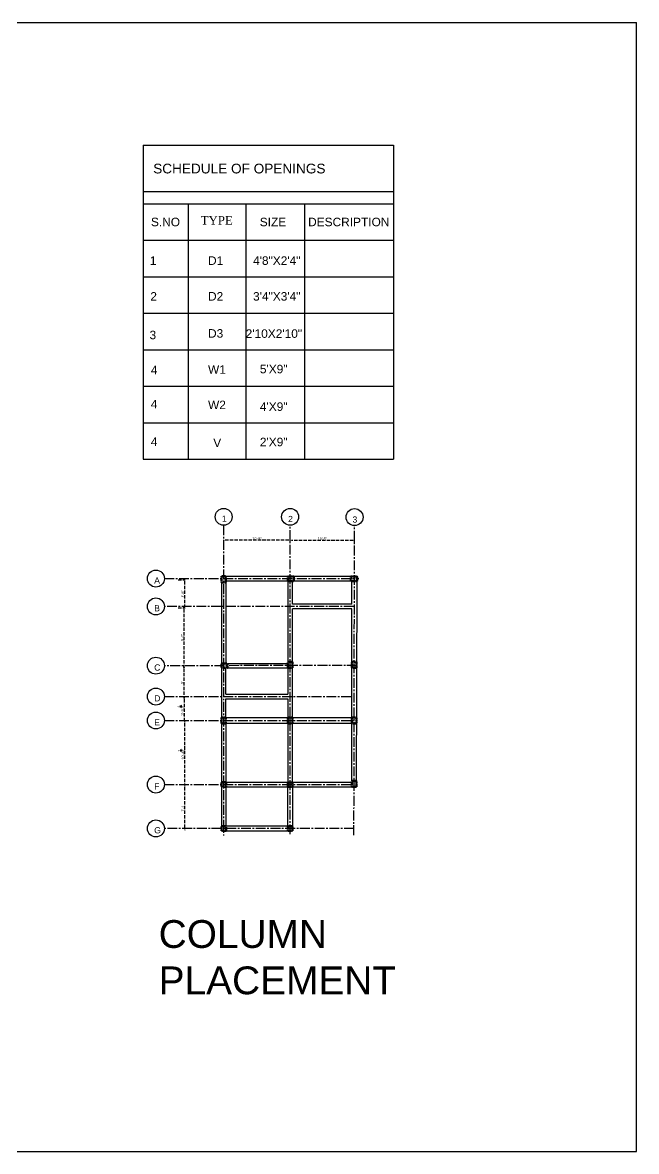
# Model space of a CAD drawing. Header units: inches. Extents: x 140261 to 278399, y 61833 to 125561.
# Drawn here: x 143347 to 144539, y 61833 to 64024 of the extents above; entities that cross this region are included whole.
import ezdxf

# ---------------------------------------------------------------- set-up
doc = ezdxf.new("R2010")
doc.units = ezdxf.units.IN
for name, pattern in [('Aec_Rating_Smoke', [9, 4.5, 2, -2.5]), ('CENTER2', [28.575, 19.05, -3.175, 3.175, -3.175]), ('DASHDOT', [1, 0.5, -0.25, 0, -0.25])]:
    doc.linetypes.add(name, pattern=pattern)
doc.layers.add('beam', color=80, linetype='Continuous')
doc.layers.add('centre line', color=30, linetype='Continuous')
doc.layers.add('column', color=1, linetype='Aec_Rating_Smoke', lineweight=50)
doc.styles.add('MtXpl_Times_New_Roma', font='times.ttf')
doc.styles.get("Standard").update_dxf_attribs({"font": 'arial.ttf'})
doc.dimstyles.new('ISO-25', dxfattribs={"dimtxt": 5, "dimasz": 2.5, "dimexe": 1.25, "dimexo": 0.625, "dimtad": 1, "dimdec": 1, "dimlunit": 4, "dimtxsty": 'Standard', "dimcen": 2.5, "dimadec": 0, "dimazin": 0, "dimtfac": 1, "dimtdec": 1, "dimtmove": 0, "dimatfit": 3, "dimfxl": 1, "dimarcsym": 0})

# ---------------------------------------------------------------- blocks, each defined once
blk = doc.blocks.new('*U15')
at = {"layer": 'centre line', "color": 0, "linetype": 'CENTER2', "transparency": 16777216}
blk.add_line((-244.5, 0), (133, 0), dxfattribs=at)
blk = doc.blocks.new('*U16')
at = {"layer": 'centre line', "color": 0, "linetype": 'CENTER2', "transparency": 16777216}
blk.add_line((-0.7, -376.2), (0.4, 225.2), dxfattribs=at)
blk = doc.blocks.new('*U17')
at = {"layer": 'centre line', "color": 0, "linetype": 'CENTER2', "transparency": 16777216}
blk.add_line((61, 0), (-306, 0), dxfattribs=at)
blk = doc.blocks.new('*U18')
at = {"layer": 'centre line', "color": 0, "linetype": 'CENTER2', "transparency": 16777216}
blk.add_line((0, -441.2), (0, 158.5), dxfattribs=at)
blk = doc.blocks.new('*U19')
at = {"layer": 'centre line', "color": 0, "linetype": 'CENTER2', "transparency": 16777216}
blk.add_line((0, 247.1), (0, -354.8), dxfattribs=at)
blk = doc.blocks.new('*U20')
at = {"layer": 'centre line', "color": 0, "linetype": 'CENTER2', "transparency": 16777216}
blk.add_line((192.4, 0.1), (-181, -0.1), dxfattribs=at)
blk = doc.blocks.new('*U21')
at = {"layer": 'centre line', "color": 0, "linetype": 'CENTER2', "transparency": 16777216}
blk.add_line((-179.5, 0), (184.1, 0), dxfattribs=at)
blk = doc.blocks.new('*U22')
at = {"layer": 'centre line', "color": 0, "linetype": 'CENTER2', "transparency": 16777216}
blk.add_line((-241.5, 0), (125.5, 0), dxfattribs=at)
blk = doc.blocks.new('*U23')
at = {"layer": 'centre line', "color": 0, "linetype": 'CENTER2', "transparency": 16777216}
blk.add_line((-212.7, 0.1), (150.8, 0), dxfattribs=at)
blk = doc.blocks.new('*U24')
at = {"layer": 'centre line', "color": 0, "linetype": 'CENTER2', "transparency": 16777216}
blk.add_line((186.1, 0), (-181.8, 0), dxfattribs=at)
blk = doc.blocks.new('*D272')
at = {"layer": 'column', "color": 0, "lineweight": -2, "transparency": 16777216}
for p, q in [((143866.8, 63013.4), (143866.8, 63020.2)), ((143989.2, 63018.9), (143869.3, 63018.9)), ((143991.7, 63013.4), (143991.7, 63020.2))]:
    blk.add_line(p, q, dxfattribs=at)
at = {"layer": 'column', "color": 0, "transparency": 16777216}
for points in [[(143869.3, 63019.3), (143869.3, 63018.5), (143866.8, 63018.9)], [(143989.2, 63019.3), (143989.2, 63018.5), (143991.7, 63018.9)]]:
    blk.add_solid(points, dxfattribs=at)
at = {"layer": 'Defpoints', "color": 0, "transparency": 16777216}
for p in [(143866.8, 63018.9), (143866.8, 63012.8), (143991.7, 63012.8)]:
    blk.add_point(p, dxfattribs=at)
at = {"layer": 'column', "color": 0, "transparency": 16777216, "insert": (143929.2, 63022.1), "char_height": 5, "attachment_point": 5}
blk.add_mtext('10\'-5"', dxfattribs=at)
blk = doc.blocks.new('*D273')
at = {"layer": 'column', "color": 0, "lineweight": -2, "transparency": 16777216}
for p, q in [((143737.8, 63013.4), (143737.8, 63020.3)), ((143864.3, 63019.1), (143740.3, 63019.1)), ((143866.8, 63013.4), (143866.8, 63020.3))]:
    blk.add_line(p, q, dxfattribs=at)
at = {"layer": 'column', "color": 0, "transparency": 16777216}
for points in [[(143740.3, 63019.5), (143740.3, 63018.7), (143737.8, 63019.1)], [(143864.3, 63019.5), (143864.3, 63018.7), (143866.8, 63019.1)]]:
    blk.add_solid(points, dxfattribs=at)
at = {"layer": 'Defpoints', "color": 0, "transparency": 16777216}
for p in [(143737.8, 63019.1), (143737.8, 63012.8), (143866.8, 63012.8)]:
    blk.add_point(p, dxfattribs=at)
at = {"layer": 'column', "color": 0, "transparency": 16777216, "insert": (143802.3, 63022.3), "char_height": 5, "attachment_point": 5}
blk.add_mtext('10\'-9"', dxfattribs=at)
blk = doc.blocks.new('*D274')
at = {"layer": 'column', "color": 0, "lineweight": -2, "transparency": 16777216}
for p, q in [((143649.2, 62942.1), (143662.8, 62942.1)), ((143661.6, 62939.6), (143661.6, 62890.6)), ((143649.2, 62888.1), (143662.8, 62888.1))]:
    blk.add_line(p, q, dxfattribs=at)
at = {"layer": 'column', "color": 0, "transparency": 16777216}
for points in [[(143661.1, 62939.6), (143662, 62939.6), (143661.6, 62942.1)], [(143661.1, 62890.6), (143662, 62890.6), (143661.6, 62888.1)]]:
    blk.add_solid(points, dxfattribs=at)
at = {"layer": 'Defpoints', "color": 0, "transparency": 16777216}
for p in [(143648.5, 62942.1), (143648.5, 62888.1), (143661.6, 62888.1)]:
    blk.add_point(p, dxfattribs=at)
at = {"layer": 'column', "color": 0, "transparency": 16777216, "insert": (143658.4, 62915.1), "char_height": 5, "attachment_point": 5, "rotation": 90}
blk.add_mtext('4\'-6"', dxfattribs=at)
blk = doc.blocks.new('*D275')
at = {"layer": 'column', "color": 0, "lineweight": -2, "transparency": 16777216}
for p, q in [((143662.2, 62888.1), (143659.4, 62888.1)), ((143660.6, 62885.6), (143660.6, 62775.6)), ((143662.2, 62773.1), (143659.4, 62773.1))]:
    blk.add_line(p, q, dxfattribs=at)
at = {"layer": 'column', "color": 0, "transparency": 16777216}
for points in [[(143660.2, 62885.6), (143661.1, 62885.6), (143660.6, 62888.1)], [(143660.2, 62775.6), (143661.1, 62775.6), (143660.6, 62773.1)]]:
    blk.add_solid(points, dxfattribs=at)
at = {"layer": 'Defpoints', "color": 0, "transparency": 16777216}
for p in [(143662.8, 62888.1), (143660.6, 62773.1), (143662.8, 62773.1)]:
    blk.add_point(p, dxfattribs=at)
at = {"layer": 'column', "color": 0, "transparency": 16777216, "insert": (143657.5, 62830.6), "char_height": 5, "attachment_point": 5, "rotation": 90}
blk.add_mtext('9\'-7"', dxfattribs=at)
blk = doc.blocks.new('*D276')
at = {"layer": 'column', "color": 0, "lineweight": -2, "transparency": 16777216}
for p, q in [((143660, 62773.1), (143661.9, 62773.1)), ((143660.7, 62770.6), (143660.7, 62715.7)), ((143660, 62713.2), (143661.9, 62713.2))]:
    blk.add_line(p, q, dxfattribs=at)
at = {"layer": 'column', "color": 0, "transparency": 16777216}
for points in [[(143660.3, 62770.6), (143661.1, 62770.6), (143660.7, 62773.1)], [(143660.3, 62715.7), (143661.1, 62715.7), (143660.7, 62713.2)]]:
    blk.add_solid(points, dxfattribs=at)
at = {"layer": 'Defpoints', "color": 0, "transparency": 16777216}
for p in [(143659.4, 62773.1), (143659.4, 62713.2), (143660.7, 62713.2)]:
    blk.add_point(p, dxfattribs=at)
at = {"layer": 'column', "color": 0, "transparency": 16777216, "insert": (143657.5, 62743.1), "char_height": 5, "attachment_point": 5, "rotation": 90}
blk.add_mtext("5'", dxfattribs=at)
blk = doc.blocks.new('*D277')
at = {"layer": 'column', "color": 0, "lineweight": -2, "transparency": 16777216}
for p, q in [((143661, 62710.7), (143661, 62669.2)), ((143661.6, 62713.2), (143662.2, 62713.2)), ((143661.6, 62666.7), (143662.2, 62666.7))]:
    blk.add_line(p, q, dxfattribs=at)
at = {"layer": 'column', "color": 0, "transparency": 16777216}
for points in [[(143660.5, 62710.7), (143661.4, 62710.7), (143661, 62713.2)], [(143660.5, 62669.2), (143661.4, 62669.2), (143661, 62666.7)]]:
    blk.add_solid(points, dxfattribs=at)
at = {"layer": 'Defpoints', "color": 0, "transparency": 16777216}
for p in [(143661, 62713.2), (143661, 62666.7), (143661, 62666.7)]:
    blk.add_point(p, dxfattribs=at)
at = {"layer": 'column', "color": 0, "transparency": 16777216, "insert": (143654.4, 62689.9), "char_height": 5, "attachment_point": 5, "rotation": 90}
blk.add_mtext('3\'-10{\\H1x;\\S1/2;}"', dxfattribs=at)
blk = doc.blocks.new('*D278')
at = {"layer": 'column', "color": 0, "lineweight": -2, "transparency": 16777216}
for p, q in [((143661.6, 62666.7), (143662.9, 62666.7)), ((143661.7, 62664.2), (143661.7, 62544.7)), ((143661.6, 62542.2), (143662.9, 62542.2))]:
    blk.add_line(p, q, dxfattribs=at)
at = {"layer": 'column', "color": 0, "transparency": 16777216}
for points in [[(143661.3, 62664.2), (143662.1, 62664.2), (143661.7, 62666.7)], [(143661.3, 62544.7), (143662.1, 62544.7), (143661.7, 62542.2)]]:
    blk.add_solid(points, dxfattribs=at)
at = {"layer": 'Defpoints', "color": 0, "transparency": 16777216}
for p in [(143661, 62666.7), (143660.9, 62542.2), (143661.7, 62542.2)]:
    blk.add_point(p, dxfattribs=at)
at = {"layer": 'column', "color": 0, "transparency": 16777216, "insert": (143655.2, 62604.4), "char_height": 5, "attachment_point": 5, "rotation": 90}
blk.add_mtext('10\'-4{\\H1x;\\S1/2;}"', dxfattribs=at)
blk = doc.blocks.new('*D279')
at = {"layer": 'column', "color": 0, "lineweight": -2, "transparency": 16777216}
for p, q in [((143661.7, 62539.7), (143661.7, 62459.6)), ((143662.3, 62542.2), (143663, 62542.2)), ((143662.3, 62457.1), (143663, 62457.1))]:
    blk.add_line(p, q, dxfattribs=at)
at = {"layer": 'column', "color": 0, "transparency": 16777216}
for points in [[(143661.3, 62539.7), (143662.1, 62539.7), (143661.7, 62542.2)], [(143661.3, 62459.6), (143662.1, 62459.6), (143661.7, 62457.1)]]:
    blk.add_solid(points, dxfattribs=at)
at = {"layer": 'Defpoints', "color": 0, "transparency": 16777216}
for p in [(143661.7, 62542.2), (143661.7, 62457.1), (143661.7, 62457.1)]:
    blk.add_point(p, dxfattribs=at)
at = {"layer": 'column', "color": 0, "transparency": 16777216, "insert": (143658.6, 62499.6), "char_height": 5, "attachment_point": 5, "rotation": 90}
blk.add_mtext('7\'-1"', dxfattribs=at)

msp = doc.modelspace()

# ---------------------------------------------------------------- hatches: boundary and pattern name
at = {"transparency": 33554687}
h = msp.add_hatch(color=1, dxfattribs=at)
h.dxf.hatch_style = 1
h.paths.add_polyline_path([(143874.26, 62949.09), (143862.26, 62949.09), (143862.26, 62940.09), (143874.26, 62940.09)])
h.paths.add_polyline_path([(143995.44, 62949.09), (143984.76, 62949.09), (143984.76, 62940.09), (143995.44, 62940.09)])
h.paths.add_polyline_path([(143996.76, 62949.09), (143995.44, 62949.09), (143995.44, 62940.09), (143996.76, 62940.09)])
h.paths.add_polyline_path([(143742.26, 62949.44), (143733.44, 62949.44), (143733.44, 62937.44), (143742.26, 62937.44)])
h = msp.add_hatch(color=1, dxfattribs=at)
h.dxf.hatch_style = 1
h.paths.add_polyline_path([(143745.26, 62775.37), (143742.44, 62775.37), (143742.44, 62780.3), (143733.44, 62780.3), (143733.44, 62771.3), (143742.44, 62771.3), (143742.44, 62771.37), (143745.26, 62771.37)])
h.paths.add_polyline_path([(143745.26, 62780.3), (143742.44, 62780.3), (143742.44, 62775.37), (143745.26, 62775.37)], flags=17)
h.paths.add_polyline_path([(143866.44, 62783.37), (143862.44, 62783.37), (143862.44, 62781.31), (143862.44, 62775.37), (143862.44, 62771.37), (143866.44, 62771.37)])
h.paths.add_polyline_path([(143871.26, 62783.37), (143866.44, 62783.37), (143866.44, 62771.37), (143871.26, 62771.37)])
h.paths.add_polyline_path([(143995.26, 62783.37), (143986.44, 62783.37), (143986.44, 62781.31), (143986.44, 62771.37), (143995.26, 62771.37)])
h.paths.add_polyline_path([(143995.31, 62675.35), (143986.44, 62675.35), (143986.44, 62663.35), (143995.31, 62663.35)])
h.paths.add_polyline_path([(143995.31, 62552.31), (143986.44, 62552.31), (143986.44, 62549.31), (143986.31, 62549.31), (143986.31, 62540.31), (143995.31, 62540.31)])
h.paths.add_polyline_path([(143871.28, 62549.28), (143862.28, 62549.28), (143862.28, 62540.31), (143871.28, 62540.31)])
h.paths.add_polyline_path([(143742.3, 62549.31), (143740.85, 62549.31), (143740.13, 62549.31), (143733.45, 62549.31), (143733.45, 62540.35), (143742.3, 62540.35)])
h.paths.add_polyline_path([(143742.3, 62464.26), (143733.3, 62464.26), (143733.3, 62455.31), (143740.13, 62455.31), (143742.3, 62455.31)])
h.paths.add_polyline_path([(143871.13, 62464.31), (143862.28, 62464.31), (143862.28, 62455.31), (143871.13, 62455.31)])
h.paths.add_polyline_path([(143871.44, 62675.35), (143866.44, 62675.35), (143866.44, 62663.35), (143871.44, 62663.35)])
h.paths.add_polyline_path([(143866.44, 62675.35), (143862.44, 62675.35), (143862.44, 62663.35), (143866.44, 62663.35)])
h.paths.add_polyline_path([(143742.26, 62675.35), (143733.44, 62675.35), (143733.44, 62663.35), (143742.26, 62663.35)])

# ---------------------------------------------------------------- linework, layer by layer
for p, q in [((143581.55, 63785.92), (143581.55, 63176.47)), ((143581.55, 63785.92), (144067.54, 63785.92)), ((144067.54, 63785.92), (144067.54, 63176.47)), ((143581.55, 63696.53), (144067.54, 63696.53)), ((143581.55, 63672.53), (144067.54, 63672.53)), ((143669, 63672.53), (143669, 63176.47)), ((143780.49, 63672.53), (143780.49, 63176.47)), ((143894.92, 63672.53), (143894.92, 63176.47)), ((143581.55, 63601.66), (144067.54, 63601.66)), ((143581.55, 63530.79), (144067.54, 63530.79)), ((143581.55, 63459.93), (144067.54, 63459.93)), ((143581.55, 63459.93), (144067.54, 63459.93)), ((143581.55, 63389.06), (144067.54, 63389.06)), ((143581.55, 63389.06), (144067.54, 63389.06)), ((143581.55, 63318.2), (144067.54, 63318.2)), ((143581.55, 63318.2), (144067.54, 63318.2)), ((143581.55, 63247.33), (144067.54, 63247.33)), ((143581.55, 63176.47), (144067.54, 63176.47))]:
    msp.add_line(p, q)
at = {"layer": 'beam'}
for p, q in [((140260.51, 64024.2), (144538.84, 64024.2)), ((144538.84, 61832.8), (144538.84, 64024.2)), ((143986.31, 62895.31), (143871.26, 62895.31)), ((143986.31, 62886.31), (143871.26, 62886.31)), ((143862.26, 62780.3), (143862.23, 62720.35)), ((143742.26, 62720.35), (143862.23, 62720.35)), ((143742.26, 62711.35), (143862.23, 62711.35)), ((143862.23, 62711.35), (143862.14, 62540.29)), ((140260.51, 61832.8), (144538.84, 61832.8))]:
    msp.add_line(p, q, dxfattribs=at)
for points in [[(143733.26, 62949.44), (143996.76, 62949.44), (143996.76, 62940.09), (143742.26, 62940.09), (143742.26, 62949.44)], [(143733.26, 62937.44), (143733.26, 62549.35), (143733.26, 62464.26), (143733.3, 62455.26), (143871.28, 62455.31), (143871.28, 62464.31), (143742.3, 62464.31), (143742.3, 62540.35), (143871.28, 62540.28), (143995.31, 62540.31), (143996.76, 62940.09)], [(143742.26, 62937.44), (143742.26, 62780.3)], [(143862.26, 62940.09), (143862.26, 62783.37)], [(143871.26, 62895.31), (143871.26, 62940.09)], [(143986.31, 62895.31), (143986.31, 62940.09)], [(143871.26, 62549.35), (143871.26, 62886.31)], [(143986.31, 62552.31), (143986.31, 62886.31)], [(143742.26, 62720.35), (143742.26, 62771.3)], [(143745.26, 62780.3), (143862.26, 62780.3)], [(143745.26, 62771.3), (143862.26, 62771.37), (143871.26, 62771.37)], [(143742.26, 62675.35), (143742.26, 62711.35)], [(143742.26, 62675.35), (143986.31, 62675.35)], [(143986.31, 62663.35), (143742.26, 62663.35)], [(143742.26, 62663.35), (143742.26, 62549.35)], [(143742.3, 62549.35), (143986.31, 62549.35)], [(143862.28, 62464.31), (143862.32, 62540.29)], [(143871.28, 62540.28), (143871.28, 62464.31)]]:
    msp.add_lwpolyline(points, dxfattribs=at)
at = {"layer": 'centre line'}
for centre in [(143737.76, 63064.7), (143866.76, 63064.7), (143991.73, 63064.24), (143606.33, 62944.76), (143606.33, 62890.81), (143606.33, 62775.76), (143606.33, 62715.85), (143606.33, 62669.35), (143606.33, 62544.88), (143606.33, 62459.77)]:
    msp.add_circle(centre, 16.46, dxfattribs=at)
at = {"layer": 'column', "linetype": 'DASHDOT'}
for points in [[(143733.26, 62949.44), (143742.26, 62949.44), (143742.26, 62937.44), (143733.26, 62937.44)], [(143733.26, 62949.44), (143742.26, 62949.44), (143742.26, 62937.44), (143733.26, 62937.44)], [(143745.26, 62780.3), (143745.26, 62771.3), (143733.26, 62771.3), (143733.26, 62780.3)], [(143871.26, 62771.37), (143862.26, 62771.37), (143862.26, 62783.37), (143871.26, 62783.37)], [(143733.26, 62675.35), (143742.26, 62675.35), (143742.26, 62663.35), (143733.26, 62663.35)], [(143862.21, 62675.35), (143871.21, 62675.35), (143871.21, 62663.35), (143862.21, 62663.35)], [(143986.31, 62675.35), (143995.31, 62675.35), (143995.31, 62663.35), (143986.31, 62663.35)], [(143733.3, 62549.35), (143742.3, 62549.35), (143742.3, 62540.35), (143733.3, 62540.35)], [(143862.28, 62549.28), (143871.28, 62549.28), (143871.28, 62540.28), (143862.28, 62540.28)], [(143986.31, 62552.31), (143995.31, 62552.31), (143995.31, 62540.31), (143986.31, 62540.31)], [(143733.3, 62464.26), (143742.3, 62464.26), (143742.3, 62455.26), (143733.3, 62455.26)], [(143862.28, 62464.31), (143871.28, 62464.31), (143871.28, 62455.31), (143862.28, 62455.31)]]:
    msp.add_lwpolyline(points, close=True, dxfattribs=at)
at = {"layer": 'column', "linetype": 'DASHDOT', "transparency": 33554687}
for points in [[(143862.26, 62940.09), (143862.26, 62949.09), (143874.26, 62949.09), (143874.26, 62940.09)], [(143984.76, 62940.09), (143984.76, 62949.09), (143996.76, 62949.09), (143996.76, 62940.09)]]:
    msp.add_lwpolyline(points, close=True, dxfattribs=at)
at = {"layer": 'column', "linetype": 'DASHDOT', "lineweight": 53}
msp.add_lwpolyline([(143995.26, 62771.37), (143986.26, 62771.37), (143986.26, 62783.37), (143995.26, 62783.37)], close=True, dxfattribs=at)

# ---------------------------------------------------------------- block references
at = {"layer": 'centre line', "linetype": 'CENTER2'}
for name, p in [('*U19', (143737.76, 62801.13)), ('*U18', (143866.76, 62889.71)), ('*U16', (143991.32, 62823)), ('*U15', (143867.26, 62944.76)), ('*U17', (143928.78, 62890.81)), ('*U20', (143803.76, 62775.82)), ('*U21', (143802.25, 62715.85)), ('*U22', (143864.28, 62669.35)), ('*U23', (143835.46, 62544.82)), ('*U24', (143804.54, 62459.8))]:
    msp.add_blockref(name, p, dxfattribs=at)

# ---------------------------------------------------------------- texts
for s, height, p in [('SCHEDULE OF OPENINGS', 18.8976, (143600.95, 63731.35)), ('S.NO', 16.535, (143596.66, 63628.82)), ('SIZE', 16.535, (143807.88, 63628.83)), ('DESCRIPTION', 16.5354, (143901.62, 63628.82)), ('1', 16.54, (143594.42, 63553.81)), ('D1', 16.535, (143707.42, 63553.81)), ('4\'8"X2\'4"', 16.535, (143794.79, 63553.81)), ('2', 16.54, (143595.47, 63484.38)), ('D2', 16.535, (143707.42, 63484.52)), ('3\'4"X3\'4"', 16.535, (143794.79, 63484.45)), ('3', 16.54, (143593.84, 63409.51)), ('D3', 16.535, (143707.42, 63412.52)), ('2\'10X2\'10"', 16.535, (143780.49, 63412.19)), ('4', 16.54, (143596.37, 63341.44)), ('W1', 16.535, (143707.42, 63342.43)), ('5\'X9"', 16.535, (143808.03, 63343.3)), ('4', 16.54, (143596.37, 63275.24)), ('W2', 16.535, (143707.42, 63273.74)), ('4\'X9"', 16.535, (143808.03, 63270.38)), ('4', 16.54, (143596.37, 63202.26)), ('V', 16.54, (143717.58, 63200.14)), ('2\'X9"', 16.535, (143808.03, 63201.76))]:
    msp.add_text(s, height=height).set_placement(p)
at = {"style": 'MtXpl_Times_New_Roma'}
msp.add_text('TYPE', height=16.535, dxfattribs=at).set_placement((143693.1, 63632.11))
at = {"insert": (143611.6, 62281.83), "char_height": 53.963, "attachment_point": 1}
msp.add_mtext_dynamic_manual_height_columns('COLUMN\\PPLACEMENT', width=7598.2284, gutter_width=269.82, heights=[0], dxfattribs=at)
at = {"layer": 'centre line', "char_height": 12, "attachment_point": 1}
for s, width, insert in [('{\\C0;\\c16777215;1}', 19.6531, (143734.33, 63067.16)), ('{\\C0;\\c16777215;2}', 20.3405, (143862.73, 63066.51)), ('{\\C0;\\c16777215;3}', 19.4845, (143987.75, 63065.47)), ('{\\C0;\\c16777215;A}', 19.6531, (143602.9, 62947.22)), ('{\\C0;\\c16777215;B}', 19.6531, (143602.9, 62893.27)), ('{\\C0;\\c16777215;C}', 19.6531, (143602.9, 62778.22)), ('{\\C0;\\c16777215;D}', 19.6531, (143602.9, 62718.31)), ('{\\C0;\\c16777215;E}', 19.6531, (143602.9, 62671.81)), ('{\\C0;\\c16777215;F}', 19.6531, (143602.9, 62547.34)), ('{\\C0;\\c16777215;G}', 19.6531, (143602.9, 62462.23))]:
    msp.add_mtext_dynamic_manual_height_columns(s, width=width, gutter_width=12.5, heights=[0], dxfattribs=dict(at, insert=insert))

# ---------------------------------------------------------------- dimensions: what is measured, and where the dimension line sits
at = {"layer": 'column'}
for base, p1, p2, picture, middle in [((143737.76, 63019.1), (143866.76, 63012.76), (143737.76, 63012.76), '*D273', (143802.26, 63022.27)), ((143866.76, 63018.9), (143991.67, 63012.76), (143866.76, 63012.76), '*D272', (143929.21, 63022.08))]:
    dim = msp.add_linear_dim(base=base, p1=p1, p2=p2, dimstyle='ISO-25', dxfattribs=at)
    dim.commit()
    dim.dimension.update_dxf_attribs({"geometry": picture, "text_midpoint": middle})
for base, p1, p2, picture, middle in [((143661.5587, 62888.121), (143648.5325, 62942.074), (143648.5325, 62888.121), '*D274', (143658.3808, 62915.0975)), ((143660.64, 62773.08), (143662.81, 62888.12), (143662.85, 62773.08), '*D275', (143657.46, 62830.6)), ((143660.67, 62713.16), (143659.39, 62773.08), (143659.39, 62713.16), '*D276', (143657.5, 62743.12)), ((143660.97, 62666.66), (143660.97, 62713.16), (143660.97, 62666.66), '*D277', (143654.44, 62689.91)), ((143661.69, 62542.18), (143660.97, 62666.66), (143660.93, 62542.18), '*D278', (143655.17, 62604.42)), ((143661.7, 62457.09), (143661.69, 62542.18), (143661.7, 62457.09), '*D279', (143658.57, 62499.63))]:
    dim = msp.add_linear_dim(base=base, p1=p1, p2=p2, angle=90, dimstyle='ISO-25', dxfattribs=at)
    dim.commit()
    dim.dimension.update_dxf_attribs({"geometry": picture, "text_midpoint": middle})

doc.saveas('drawing.dxf')
